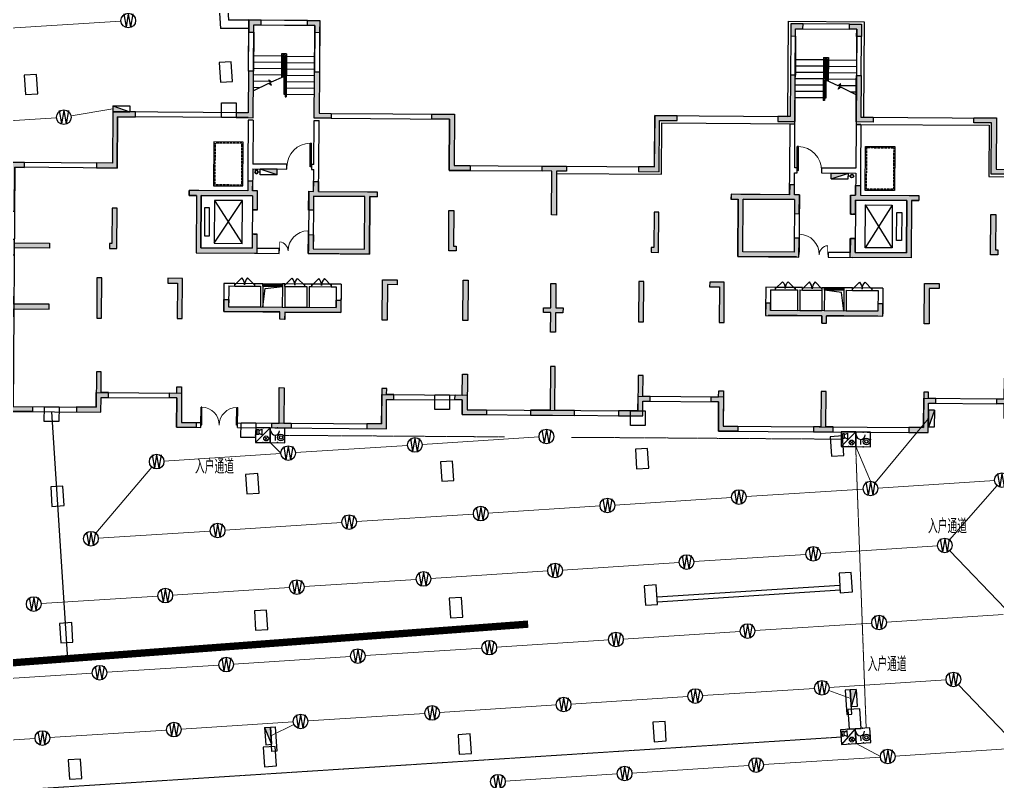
# Model space of a CAD drawing. Extents: x -781653 to 929899, y -292639 to -18670.
# Drawn here: x -73288 to -33227, y -180465 to -149260 of the extents above; entities that cross this region are included whole.
import ezdxf
from ezdxf.enums import TextEntityAlignment as Align

# ---------------------------------------------------------------- set-up
doc = ezdxf.new("R2010")
doc.units = 0
doc.header["$LTSCALE"] = 10
doc.header["$MEASUREMENT"] = 0
for name, pattern in [('ACAD_ISO11W100', [33.5, 12, -3, 12, -3, 0.5, -3]), ('BORDER', [1.75, 0.5, -0.25, 0.5, -0.25, 0, -0.25]), ('DASH', [0.35, 0.25, -0.1]), ('DASHED', [0.75, 0.5, -0.25])]:
    doc.linetypes.add(name, pattern=pattern)
doc.layers.get('0').update_dxf_attribs({"linetype": 'CONTINUOUS'})
for name, color, linetype in [('A-STAIRS', 9, 'CONTINUOUS'), ('COLU', 1, 'CONTINUOUS'), ('DIM_SYMB', 3, 'CONTINUOUS'), ('JPS-X', 1, 'BORDER'), ('JPS-XHS', 7, 'CONTINUOUS'), ('LVTRY', 6, 'CONTINUOUS'), ('RD-equip', 3, 'CONTINUOUS'), ('road', 7, 'CONTINUOUS'), ('solid', 252, 'CONTINUOUS'), ('STAIR', 9, 'CONTINUOUS'), ('TEXT', 7, 'CONTINUOUS'), ('wall', 8, 'CONTINUOUS'), ('wall-jg', 7, 'CONTINUOUS'), ('WINDOW', 4, 'CONTINUOUS'), ('消防加墙', 2, 'CONTINUOUS'), ('结构墙', 7, 'CONTINUOUS')]:
    doc.layers.add(name, color=color, linetype=linetype)
doc.layers.add('RD-line', color=2, linetype='CONTINUOUS', lineweight=0)
doc.styles.add('FS1', font='txt4', dxfattribs={"width": 0.8, "bigfont": 'fstxt'})
doc.styles.add('FS2', font='tjromans.shx', dxfattribs={"width": 0.8, "bigfont": 'tjhztxt.shx'})
doc.styles.get("Standard").update_dxf_attribs({"font": 'GBENOR', "bigfont": 'GBCBIG'})

# ---------------------------------------------------------------- blocks, each defined once
blk = doc.blocks.new('DXHS')
at = {"layer": 'JPS-XHS'}
blk.add_hatch(color=256, dxfattribs=at).paths.add_polyline_path([(-350, 240), (-350, 0), (350, 0)])
at = {"layer": 'JPS-XHS', "linetype": 'Continuous'}
for p, q in [((-350, 240), (-350, 0)), ((-350, 240), (350, 240)), ((-350, 0), (350, 0)), ((350, 240), (350, 0))]:
    blk.add_line(p, q, dxfattribs=at)
at = {"layer": 'JPS-XHS'}
blk.add_line((-350, 240), (350, 0), dxfattribs=at)
blk = doc.blocks.new('FF')
at = {"linetype": 'Continuous'}
for radius in [75, 60]:
    blk.add_circle((0, 0), radius, dxfattribs=at)
blk = doc.blocks.new('$DorLib2D$00000001')
for p, q in [((0.45, 0.975), (0.5, 0.975)), ((0.45, 0), (0.45, 0.975)), ((0.5, 0), (0.5, 0.975)), ((0.5, 0), (0.45, 0))]:
    blk.add_line(p, q)
at = {"lineweight": 13}
blk.add_arc((0.475, 0), 0.975, 91.4693, 180, dxfattribs=at)
blk = doc.blocks.new('$DorLib2D$00000116')
at = {"color": 0}
for p, q in [((-0.5, 0), (-0.146, 0.354)), ((0.5, 0), (0.146, 0.354))]:
    blk.add_line(p, q, dxfattribs=at)
for centre, start, end in [((-0.5, 0), 0, 45), ((0.5, 0), 135, 180)]:
    blk.add_arc(centre, 0.5, start, end, dxfattribs=at)
blk = doc.blocks.new('$WINLIB2D$00000001')
for p, q in [((-0.5, 0.5), (0.5, 0.5)), ((-0.5, 0.5), (-0.5, -0.5)), ((0.5, 0.167), (-0.5, 0.167)), ((0.5, -0.5), (0.5, 0.5)), ((0.5, -0.167), (-0.5, -0.167)), ((-0.5, -0.5), (0.5, -0.5))]:
    blk.add_line(p, q)
blk = doc.blocks.new('$DorLib2D$00000025')
at = {"const_width": 0.02}
for points in [[(0.481, -0.001), (0.481, 0.691)], [(-0.481, 0.001), (-0.481, 0.308)]]:
    blk.add_lwpolyline(points, dxfattribs=at)
at = {"lineweight": 13}
for centre, radius, start, end in [((0.505, -0.002), 0.699, 91.9397, 179.7238), ((-0.501, 0.003), 0.307, 359.7899, 85.7508)]:
    blk.add_arc(centre, radius, start, end, dxfattribs=at)
blk = doc.blocks.new('A$C3E824B6E')
at = {"layer": 'solid'}
h = blk.add_hatch(color=8, dxfattribs=at)
h.paths.add_polyline_path([(10600, 16700), (10500, 16700), (10500, 16600), (10600, 16600)])
h.paths.add_polyline_path([(11000, 16700), (10600, 16700), (10600, 16600), (11000, 16600)])
h.paths.add_polyline_path([(11000, 16600), (10600, 16600), (10600, 16200), (10700, 16200), (10700, 16500), (11000, 16500)])
h.paths.add_polyline_path([(10600, 16600), (10500, 16600), (10500, 16200), (10600, 16200)])
h = blk.add_hatch(color=8, dxfattribs=at)
h.paths.add_polyline_path([(13300, 16700), (13400, 16700), (13400, 16600), (13300, 16600)])
h.paths.add_polyline_path([(12900, 16700), (13300, 16700), (13300, 16600), (12900, 16600)])
h.paths.add_polyline_path([(12900, 16600), (13300, 16600), (13300, 16200), (13200, 16200), (13200, 16500), (12900, 16500)])
h.paths.add_polyline_path([(13300, 16600), (13400, 16600), (13400, 16200), (13300, 16200)])
h = blk.add_hatch(color=8, dxfattribs=at)
h.paths.add_polyline_path([(32800, 16700), (32700, 16700), (32700, 16600), (32800, 16600)])
h.paths.add_polyline_path([(33200, 16700), (32800, 16700), (32800, 16600), (33200, 16600)])
h.paths.add_polyline_path([(33200, 16600), (32800, 16600), (32800, 16200), (32900, 16200), (32900, 16500), (33200, 16500)])
h.paths.add_polyline_path([(32800, 16600), (32700, 16600), (32700, 16200), (32800, 16200)])
h = blk.add_hatch(color=8, dxfattribs=at)
h.paths.add_polyline_path([(35500, 16700), (35600, 16700), (35600, 16600), (35500, 16600)])
h.paths.add_polyline_path([(35100, 16700), (35500, 16700), (35500, 16600), (35100, 16600)])
h.paths.add_polyline_path([(35100, 16600), (35500, 16600), (35500, 16200), (35400, 16200), (35400, 16500), (35100, 16500)])
h.paths.add_polyline_path([(35500, 16600), (35600, 16600), (35600, 16200), (35500, 16200)])
for points in [[(10700, 12700), (10700, 14400), (10700, 14600), (10500, 14600), (10500, 12900), (10000, 12900), (10000, 12700)], [(13400, 12900), (13400, 14600), (13200, 14600), (13200, 14400), (13200, 12700), (13900, 12700), (13900, 12900)], [(32700, 12900), (32700, 14600), (32900, 14600), (32900, 14400), (32900, 12700), (32200, 12700), (32200, 12900)], [(35400, 12700), (35400, 14400), (35400, 14600), (35600, 14600), (35600, 12900), (36100, 12900), (36100, 12700)], [(9750, 4950), (9750, 5250), (9550, 5250), (9550, 4750), (11850, 4750), (11850, 4450), (12050, 4450), (12050, 4750), (14350, 4750), (14350, 5250), (14150, 5250), (14150, 4950)], [(36350, 4950), (36350, 5250), (36550, 5250), (36550, 4750), (34250, 4750), (34250, 4450), (34050, 4450), (34050, 4750), (31750, 4750), (31750, 5250), (31950, 5250), (31950, 4950)]]:
    blk.add_hatch(color=8, dxfattribs=at).paths.add_polyline_path(points)
at = {"layer": 'DIM_SYMB', "color": 8}
for points in [[(12600, 13670, 0, 0, 0), (12600, 15593, 0, 0, 0), (11300, 15593, 0, 0, 0), (11300, 14750, 80, 0, 0), (11300, 14450, 0, 0, 0)], [(33500, 13670, 0, 0, 0), (33500, 15593, 0, 0, 0), (34800, 15593, 0, 0, 0), (34800, 14750, 80, 0, 0), (34800, 14450, 0, 0, 0)]]:
    blk.add_lwpolyline(points, format="xyseb", dxfattribs=at)
at = {"layer": 'JPS-X', "color": 8, "const_width": 50}
for points in [[(10925, 10480), (11000, 10480)], [(35175, 10480), (35100, 10480)]]:
    blk.add_lwpolyline(points, dxfattribs=at)
at = {"layer": 'LVTRY', "color": 8}
for points in [[(11150, 4950), (11248, 5706), (11950, 5800)], [(34950, 4950), (34852, 5706), (34150, 5800)]]:
    blk.add_lwpolyline(points, dxfattribs=at)
at = {"layer": 'STAIR', "color": 8}
for p, q in [((11850, 15230), (10700, 15230)), ((11850, 15330), (11850, 14352)), ((12050, 15330), (11850, 15330)), ((11900, 15280), (11900, 14374)), ((12000, 15280), (11900, 15280)), ((11950, 15230), (11900, 15230)), ((11950, 15230), (11950, 14397)), ((11950, 15230), (12000, 15230)), ((11950, 15230), (11950, 13670)), ((12000, 15280), (12000, 13570)), ((12050, 15330), (12050, 13570)), ((12050, 15230), (13200, 15230)), ((34050, 15230), (32900, 15230)), ((34050, 15330), (34050, 13570)), ((34050, 15330), (34250, 15330)), ((34100, 15280), (34200, 15280)), ((34100, 15280), (34100, 13570)), ((34150, 15230), (34100, 15230)), ((34150, 15230), (34150, 13670)), ((34150, 15230), (34200, 15230)), ((34150, 15230), (34150, 14397)), ((34200, 15280), (34200, 14374)), ((34250, 15330), (34250, 14352)), ((34250, 15230), (35400, 15230)), ((11850, 14970), (10700, 14970)), ((11950, 14970), (11900, 14970)), ((11950, 14970), (12000, 14970)), ((12050, 14970), (13200, 14970)), ((34050, 14970), (32900, 14970)), ((34150, 14970), (34100, 14970)), ((34150, 14970), (34200, 14970)), ((34250, 14970), (35400, 14970)), ((11850, 14710), (10700, 14710)), ((11850, 14450), (10700, 14450)), ((11950, 14710), (11900, 14710)), ((11950, 14450), (11900, 14450)), ((11950, 14710), (12000, 14710)), ((11950, 14450), (12000, 14450)), ((12050, 14710), (13200, 14710)), ((12050, 14450), (13200, 14450)), ((34050, 14710), (32900, 14710)), ((34050, 14450), (32900, 14450)), ((34150, 14710), (34100, 14710)), ((34150, 14450), (34100, 14450)), ((34150, 14710), (34200, 14710)), ((34150, 14450), (34200, 14450)), ((34250, 14710), (35400, 14710)), ((34250, 14450), (35400, 14450)), ((11363, 14190), (10700, 14190)), ((10700, 13804), (11332, 14119)), ((11332, 14119), (11438, 14037)), ((11333, 14253), (11439, 14172)), ((11438, 14037), (11333, 14253)), ((11439, 14172), (11950, 14397)), ((11950, 14190), (12000, 14190)), ((12050, 14190), (13200, 14190)), ((34050, 14190), (32900, 14190)), ((34150, 14190), (34100, 14190)), ((34661, 14172), (34150, 14397)), ((34767, 14253), (34661, 14172)), ((34662, 14037), (34767, 14253)), ((34768, 14119), (34662, 14037)), ((34737, 14190), (35400, 14190)), ((35400, 13804), (34768, 14119)), ((10953, 13930), (10700, 13930)), ((11950, 13930), (12000, 13930)), ((11950, 13670), (12000, 13670)), ((12050, 13930), (13200, 13930)), ((12050, 13670), (13200, 13670)), ((34050, 13930), (32900, 13930)), ((34050, 13670), (32900, 13670)), ((34150, 13930), (34100, 13930)), ((34150, 13670), (34100, 13670)), ((35147, 13930), (35400, 13930)), ((12000, 13570), (12050, 13570)), ((34100, 13570), (34050, 13570)), ((9140, 7550), (10290, 9300)), ((9140, 9300), (10290, 7550)), ((36910, 7550), (35810, 9300)), ((36910, 9300), (35810, 7550)), ((10700, 8925), (10700, 7925)), ((35400, 8925), (35400, 7925)), ((10800, 5900), (10000, 5900)), ((10000, 5800), (10800, 5800)), ((12850, 5900), (12050, 5900)), ((12050, 5800), (12850, 5800)), ((13950, 5900), (13150, 5900)), ((13150, 5800), (13950, 5800)), ((32950, 5900), (32150, 5900)), ((32150, 5800), (32950, 5800)), ((33250, 5900), (34050, 5900)), ((33250, 5800), (34050, 5800)), ((36100, 5900), (35300, 5900)), ((35300, 5800), (36100, 5800))]:
    blk.add_line(p, q, dxfattribs=at)
for points in [[(10300, 11700), (9100, 11700), (9100, 9900), (10300, 9900)], [(35800, 11700), (37000, 11700), (37000, 9900), (35800, 9900)], [(10290, 7550), (10290, 9300), (9140, 9300), (9140, 7550)], [(35810, 7550), (35810, 9300), (36910, 9300), (36910, 7550)], [(8940, 7850), (8940, 9000), (8740, 9000), (8740, 7850)], [(37096, 7850), (37096, 9000), (37296, 9000), (37296, 7850)]]:
    blk.add_lwpolyline(points, close=True, dxfattribs=at)
at = {"layer": 'STAIR', "color": 8, "linetype": 'DASH'}
for points in [[(10250, 11650), (9150, 11650), (9150, 9950), (10250, 9950)], [(35850, 11650), (36950, 11650), (36950, 9950), (35850, 9950)]]:
    blk.add_lwpolyline(points, close=True, dxfattribs=at)
at = {"layer": 'wall', "color": 8}
for p, q in [((12900, 16700), (11000, 16700)), ((11000, 16500), (12900, 16500)), ((35100, 16700), (33200, 16700)), ((33200, 16500), (35100, 16500)), ((10500, 14600), (10500, 16200)), ((10700, 16200), (10700, 14600)), ((13200, 14600), (13200, 16200)), ((13400, 16200), (13400, 14600)), ((32700, 16200), (32700, 14600)), ((32900, 16200), (32900, 14600)), ((35400, 16200), (35400, 14600)), ((35600, 14600), (35600, 16200)), ((10500, 12600), (10500, 10700)), ((10700, 12600), (10500, 12600)), ((10700, 12600), (10700, 10800)), ((13200, 10800), (13200, 12600)), ((13200, 12600), (13400, 12600)), ((13400, 10700), (13400, 12600)), ((32700, 10700), (32700, 12600)), ((32700, 12600), (32900, 12600)), ((32900, 10800), (32900, 12600)), ((35400, 12600), (35400, 10800)), ((35600, 12600), (35400, 12600)), ((35600, 12600), (35600, 10700)), ((10500, 10700), (10500, 9700)), ((12100, 10800), (10700, 10800)), ((10700, 10600), (12100, 10600)), ((10700, 10600), (10700, 9700)), ((12100, 10600), (12100, 10800)), ((13200, 10800), (13100, 10800)), ((13100, 10800), (13100, 10600)), ((13100, 10600), (13200, 10600)), ((13200, 9700), (13200, 10600)), ((13400, 9700), (13400, 10700)), ((32700, 9700), (32700, 10700)), ((33000, 10800), (32900, 10800)), ((32900, 9700), (32900, 10600)), ((32900, 10600), (33000, 10600)), ((33000, 10600), (33000, 10800)), ((35400, 10800), (34000, 10800)), ((34000, 10800), (34000, 10600)), ((34000, 10600), (35400, 10600)), ((35400, 10600), (35400, 9700)), ((35600, 10700), (35600, 9700)), ((8500, 9700), (8100, 9700)), ((8100, 9500), (8100, 9700)), ((10500, 9700), (8500, 9700)), ((10900, 9700), (10700, 9700)), ((10900, 8925), (10900, 9700)), ((13000, 9700), (13000, 7350)), ((13000, 9700), (13200, 9700)), ((13400, 9700), (15400, 9700)), ((15400, 9700), (15800, 9700)), ((15800, 9700), (15800, 9500)), ((32700, 9700), (30700, 9700)), ((33100, 9700), (32900, 9700)), ((33100, 9700), (33100, 7350)), ((35200, 9700), (35200, 8925)), ((35200, 9700), (35400, 9700)), ((35600, 9700), (37600, 9700)), ((37600, 9700), (38000, 9700)), ((38000, 9700), (38000, 9500)), ((8400, 9500), (8100, 9500)), ((8400, 9500), (8400, 7150)), ((8600, 9500), (8600, 7350)), ((10600, 9500), (8600, 9500)), ((10700, 9500), (10600, 9500)), ((10700, 9500), (10700, 8925)), ((13200, 9500), (13200, 7350)), ((13200, 9500), (13300, 9500)), ((13300, 9500), (15300, 9500)), ((15300, 7350), (15300, 9500)), ((15500, 7150), (15500, 9500)), ((15500, 9500), (15800, 9500)), ((30600, 7150), (30600, 9500)), ((30800, 7350), (30800, 9500)), ((32800, 9500), (30800, 9500)), ((32900, 9500), (32800, 9500)), ((32900, 9500), (32900, 7350)), ((35400, 8925), (35400, 9500)), ((35400, 9500), (35500, 9500)), ((35500, 9500), (37500, 9500)), ((37500, 9500), (37500, 7350)), ((37700, 9500), (37700, 7150)), ((37700, 9500), (38000, 9500)), ((10700, 8925), (10900, 8925)), ((35200, 8925), (35400, 8925)), ((10900, 7925), (10700, 7925)), ((10700, 7925), (10700, 7350)), ((10900, 7350), (10900, 7925)), ((35400, 7925), (35200, 7925)), ((35200, 7925), (35200, 7350)), ((35400, 7350), (35400, 7925)), ((8600, 7350), (10700, 7350)), ((11800, 7350), (10900, 7350)), ((11800, 7150), (11800, 7350)), ((13000, 7350), (13000, 7150)), ((13200, 7350), (15300, 7350)), ((32900, 7350), (30800, 7350)), ((33100, 7150), (33100, 7350)), ((35200, 7350), (34300, 7350)), ((34300, 7350), (34300, 7150)), ((37500, 7350), (35400, 7350)), ((8400, 7150), (10800, 7150)), ((10800, 7150), (11800, 7150)), ((13000, 7150), (13100, 7150)), ((13100, 7150), (15500, 7150)), ((33000, 7150), (30600, 7150)), ((33000, 7150), (33100, 7150)), ((34300, 7150), (35300, 7150)), ((37700, 7150), (35300, 7150)), ((10000, 5900), (9550, 5900)), ((9550, 5900), (9550, 4750)), ((9750, 5800), (10000, 5800)), ((9750, 5800), (9750, 4950)), ((10000, 5800), (10000, 5900)), ((11150, 5900), (10800, 5900)), ((10800, 5900), (10800, 5800)), ((10800, 5800), (11050, 5800)), ((11050, 5800), (11050, 4950)), ((11150, 5800), (11150, 5900)), ((11150, 5800), (11150, 4950)), ((12050, 5900), (11950, 5900)), ((11950, 5900), (11950, 5800)), ((11950, 5800), (11950, 4950)), ((12050, 5800), (12050, 5900)), ((12050, 5800), (12050, 4950)), ((13050, 5900), (12850, 5900)), ((12850, 5900), (12850, 5800)), ((12850, 5800), (12950, 5800)), ((12950, 5800), (12950, 4950)), ((13150, 5900), (13050, 5900)), ((13050, 5800), (13150, 5800)), ((13050, 5800), (13050, 4950)), ((13150, 5800), (13150, 5900)), ((14350, 5900), (13950, 5900)), ((13950, 5900), (13950, 5800)), ((13950, 5800), (14150, 5800)), ((14150, 5800), (14150, 4950)), ((14350, 5900), (14350, 4750)), ((14350, 5800), (14350, 4750)), ((31750, 5900), (31750, 4950)), ((32150, 5900), (31750, 5900)), ((31950, 5800), (31950, 4950)), ((31950, 5800), (32150, 5800)), ((32150, 5800), (32150, 5900)), ((33050, 5900), (32950, 5900)), ((32950, 5900), (32950, 5800)), ((32950, 5800), (33050, 5800)), ((33250, 5900), (33050, 5900)), ((33050, 5800), (33050, 4950)), ((33150, 5800), (33250, 5800)), ((33150, 5800), (33150, 4950)), ((33250, 5800), (33250, 5900)), ((34050, 5900), (34050, 5800)), ((34150, 5900), (34050, 5900)), ((34050, 5800), (34050, 4950)), ((34150, 5800), (34150, 5900)), ((34150, 5800), (34150, 4950)), ((34950, 5900), (34950, 5800)), ((35300, 5900), (34950, 5900)), ((34950, 5800), (34950, 4950)), ((35050, 5800), (35050, 4950)), ((35050, 5800), (35300, 5800)), ((35300, 5800), (35300, 5900)), ((36550, 5900), (36100, 5900)), ((36100, 5900), (36100, 5800)), ((36100, 5800), (36350, 5800)), ((36350, 5800), (36350, 4950)), ((36550, 5900), (36550, 4850)), ((9750, 4950), (11050, 4950)), ((11150, 4950), (11950, 4950)), ((11950, 4950), (11950, 4950)), ((12050, 4950), (12950, 4950)), ((13050, 4950), (14150, 4950)), ((33050, 4950), (31950, 4950)), ((34050, 4950), (33150, 4950)), ((34950, 4950), (34150, 4950)), ((34150, 4950), (34150, 4950)), ((36350, 4950), (35050, 4950)), ((9550, 4750), (11150, 4750)), ((11150, 4750), (11850, 4750)), ((12050, 4750), (13050, 4750)), ((12050, 4750), (12050, 4750)), ((13050, 4750), (14350, 4750)), ((33050, 4750), (31850, 4750)), ((34050, 4750), (33050, 4750)), ((34050, 4450), (34050, 4750)), ((34050, 4750), (34050, 4750)), ((34050, 4450), (34250, 4450)), ((34950, 4750), (34250, 4750)), ((34250, 4450), (34250, 4750)), ((36350, 4750), (34950, 4750))]:
    blk.add_line(p, q, dxfattribs=at)
at = {"layer": 'wall-jg', "color": 8}
for p, q in [((10900, 8925), (10700, 8925)), ((35200, 8925), (35400, 8925))]:
    blk.add_line(p, q, dxfattribs=at)
for points in [[(10500, 16200), (10700, 16200), (10700, 16500), (11000, 16500), (11000, 16700), (10500, 16700), (10500, 16200)], [(13400, 16200), (13200, 16200), (13200, 16500), (12900, 16500), (12900, 16700), (13400, 16700), (13400, 16200)], [(32700, 16200), (32900, 16200), (32900, 16500), (33200, 16500), (33200, 16700), (32700, 16700), (32700, 16200)], [(35600, 16200), (35400, 16200), (35400, 16500), (35100, 16500), (35100, 16700), (35600, 16700), (35600, 16200)], [(10000, 12900), (10000, 12700), (10700, 12700), (10700, 14400), (10700, 14400), (10700, 14600), (10500, 14600), (10500, 12900), (10000, 12900)], [(13900, 12900), (13900, 12700), (13200, 12700), (13200, 14400), (13200, 14400), (13200, 14600), (13400, 14600), (13400, 12900), (13900, 12900)], [(32200, 12900), (32200, 12700), (32900, 12700), (32900, 14400), (32900, 14400), (32900, 14600), (32700, 14600), (32700, 12900), (32200, 12900)], [(36100, 12900), (36100, 12700), (35400, 12700), (35400, 14400), (35400, 14400), (35400, 14600), (35600, 14600), (35600, 12900), (36100, 12900)], [(10900, 8925), (10900, 9700), (10700, 9700), (10700, 10100), (10500, 10100), (10500, 9700), (8100, 9700), (8100, 9500), (8400, 9500), (8400, 7150), (10900, 7150), (10900, 7925), (10700, 7925), (10700, 7350), (8600, 7350), (8600, 9500), (10700, 9500), (10700, 8925)], [(13200, 8925), (13000, 8925), (13000, 9700), (13200, 9700), (13200, 10100), (13400, 10100), (13400, 9700), (15800, 9700), (15800, 9500), (15500, 9500), (15500, 7150), (13000, 7150), (13000, 7925), (13200, 7925), (13200, 7350), (15300, 7350), (15300, 9500), (13200, 9500), (13200, 8925)], [(32900, 8925), (33100, 8925), (33100, 9700), (32900, 9700), (32900, 10100), (32700, 10100), (32700, 9700), (30300, 9700), (30300, 9500), (30600, 9500), (30600, 7150), (33100, 7150), (33100, 7925), (32900, 7925), (32900, 7350), (30800, 7350), (30800, 9500), (32900, 9500), (32900, 8925)], [(35200, 8925), (35200, 9700), (35400, 9700), (35400, 10100), (35600, 10100), (35600, 9700), (38000, 9700), (38000, 9500), (37700, 9500), (37700, 7150), (35200, 7150), (35200, 7925), (35400, 7925), (35400, 7350), (37500, 7350), (37500, 9500), (35400, 9500), (35400, 8925)], [(14350, 5250), (14350, 4750), (12050, 4750), (12050, 4450), (11850, 4450), (11850, 4750), (9550, 4750), (9550, 5250), (9750, 5250), (9750, 4950), (14150, 4950), (14150, 5250), (14350, 5250)], [(31750, 5250), (31750, 4750), (34050, 4750), (34050, 4450), (34250, 4450), (34250, 4750), (36550, 4750), (36550, 5250), (36350, 5250), (36350, 4950), (31950, 4950), (31950, 5250), (31750, 5250)]]:
    blk.add_lwpolyline(points, dxfattribs=at)
at = {"layer": 'WINDOW', "color": 8, "linetype": 'DASH'}
for p, q in [((10900, 8925), (10700, 8925)), ((35400, 8925), (35200, 8925)), ((10700, 7925), (10900, 7925)), ((35200, 7925), (35400, 7925))]:
    blk.add_line(p, q, dxfattribs=at)
at = {"layer": 'JPS-X', "color": 8, "xscale": -1}
blk.add_blockref('FF', (10850, 10480), dxfattribs=at)
at = {"layer": 'JPS-X', "color": 8}
blk.add_blockref('FF', (35250, 10480), dxfattribs=at)
at = {"layer": 'JPS-XHS', "color": 8, "rotation": 179.9999999999999}
blk.add_blockref('DXHS', (11350, 10600), dxfattribs=at)
at = {"layer": 'JPS-XHS', "color": 8, "xscale": -1, "rotation": 179.9999999999999}
blk.add_blockref('DXHS', (34750, 10600), dxfattribs=at)
at = {"layer": 'WINDOW', "color": 8}
for name, p, xscale, yscale, zscale in [('$DorLib2D$00000001', (12600, 10700), 1000, 1000, 1000), ('$DorLib2D$00000001', (33500, 10700), -1000, 1000, 1000), ('$DorLib2D$00000025', (12400, 7250), 1200, 1200, 1200), ('$DorLib2D$00000025', (33700, 7250), -1200, 1200, 1200), ('$DorLib2D$00000116', (12450, 5850), -800.0000000000002, 800.0000000000002, -800), ('$DorLib2D$00000116', (13550, 5850), 800.0000000000002, 800.0000000000002, 800), ('$DorLib2D$00000116', (32550, 5850), -800.0000000000002, 800.0000000000002, 800), ('$DorLib2D$00000116', (33650, 5850), 800.0000000000002, 800.0000000000002, -800)]:
    blk.add_blockref(name, p, dxfattribs=dict(at, xscale=xscale, yscale=yscale, zscale=zscale))
at = {"layer": 'WINDOW', "color": 8, "zscale": 800}
for name, p, xscale, yscale, rotation in [('$DorLib2D$00000116', (10400, 5850), 800.0000000000002, 800.0000000000002, 359.9999999999978), ('$DorLib2D$00000116', (35700, 5850), -800.0000000000002, 800.0000000000002, 2.086507482133696e-12), ('$WINLIB2D$00000001', (11550, 5850), -800.0000000000006, 100.0000000000001, 179.9999999999999), ('$WINLIB2D$00000001', (34550, 5850), 800.0000000000006, 100.0000000000001, 179.9999999999999)]:
    blk.add_blockref(name, p, dxfattribs=dict(at, xscale=xscale, yscale=yscale, rotation=rotation))
blk = doc.blocks.new('A$C0A254713')
at = {"layer": 'solid'}
h = blk.add_hatch(color=256, dxfattribs=at)
h.paths.add_polyline_path([(-31725, 19426), (-31825, 19426), (-31825, 19326), (-31725, 19326)])
h.paths.add_polyline_path([(-31325, 19426), (-31725, 19426), (-31725, 19326), (-31325, 19326)])
h.paths.add_polyline_path([(-31325, 19326), (-31725, 19326), (-31725, 18926), (-31625, 18926), (-31625, 19226), (-31325, 19226)])
h.paths.add_polyline_path([(-31725, 19326), (-31825, 19326), (-31825, 18926), (-31725, 18926)])
h = blk.add_hatch(color=256, dxfattribs=at)
h.paths.add_polyline_path([(-29025, 19426), (-28925, 19426), (-28925, 19326), (-29025, 19326)])
h.paths.add_polyline_path([(-29425, 19426), (-29025, 19426), (-29025, 19326), (-29425, 19326)])
h.paths.add_polyline_path([(-29425, 19326), (-29025, 19326), (-29025, 18926), (-29125, 18926), (-29125, 19226), (-29425, 19226)])
h.paths.add_polyline_path([(-29025, 19326), (-28925, 19326), (-28925, 18926), (-29025, 18926)])
h = blk.add_hatch(color=256, dxfattribs=at)
h.paths.add_polyline_path([(-9525, 19426), (-9625, 19426), (-9625, 19326), (-9525, 19326)])
h.paths.add_polyline_path([(-9125, 19426), (-9525, 19426), (-9525, 19326), (-9125, 19326)])
h.paths.add_polyline_path([(-9125, 19326), (-9525, 19326), (-9525, 18926), (-9425, 18926), (-9425, 19226), (-9125, 19226)])
h.paths.add_polyline_path([(-9525, 19326), (-9625, 19326), (-9625, 18926), (-9525, 18926)])
h = blk.add_hatch(color=256, dxfattribs=at)
h.paths.add_polyline_path([(-6825, 19426), (-6725, 19426), (-6725, 19326), (-6825, 19326)])
h.paths.add_polyline_path([(-7225, 19426), (-6825, 19426), (-6825, 19326), (-7225, 19326)])
h.paths.add_polyline_path([(-7225, 19326), (-6825, 19326), (-6825, 18926), (-6925, 18926), (-6925, 19226), (-7225, 19226)])
h.paths.add_polyline_path([(-6825, 19326), (-6725, 19326), (-6725, 18926), (-6825, 18926)])
for points in [[(-31625, 15426), (-31625, 17126), (-31625, 17326), (-31825, 17326), (-31825, 15626), (-32325, 15626), (-32325, 15426)], [(-28925, 15626), (-28925, 17326), (-29125, 17326), (-29125, 17126), (-29125, 15426), (-28425, 15426), (-28425, 15626)], [(-9625, 15626), (-9625, 17326), (-9425, 17326), (-9425, 17126), (-9425, 15426), (-10125, 15426), (-10125, 15626)], [(-6925, 15426), (-6925, 17126), (-6925, 17326), (-6725, 17326), (-6725, 15626), (-6225, 15626), (-6225, 15426)], [(-37375, 15626), (-37375, 13526), (-38025, 13526), (-38025, 13326), (-37175, 13326), (-37175, 15426), (-36450, 15426), (-36450, 15626)], [(-24300, 15626), (-24300, 15426), (-23575, 15426), (-23575, 13326), (-22725, 13326), (-22725, 13526), (-23375, 13526), (-23375, 15626)], [(-14250, 15626), (-14250, 15426), (-14975, 15426), (-14975, 13326), (-15825, 13326), (-15825, 13526), (-15175, 13526), (-15175, 15626)], [(-1175, 15626), (-1175, 13526), (-525, 13526), (-525, 13326), (-1375, 13326), (-1375, 15426), (-2100, 15426), (-2100, 15626)], [(-41575, 13526), (-41575, 11526), (-41375, 11526), (-41375, 13326), (-40975, 13326), (-40975, 13526)], [(-19775, 13526), (-19775, 13326), (-19375, 13326), (-19375, 11526), (-19175, 11526), (-19175, 13326), (-18775, 13326), (-18775, 13526)], [(-31625, 12226), (-31625, 11651), (-31425, 11651), (-31425, 12426), (-31625, 12426), (-31625, 12826), (-31825, 12826), (-31825, 12426), (-34225, 12426), (-34225, 12226), (-33925, 12226), (-33925, 9876), (-31425, 9876), (-31425, 10651), (-31625, 10651), (-31625, 10076), (-33725, 10076), (-33725, 12226)], [(-27025, 12226), (-27025, 10076), (-29125, 10076), (-29125, 10651), (-29325, 10651), (-29325, 9876), (-26825, 9876), (-26825, 12226), (-26525, 12226), (-26525, 12426), (-28925, 12426), (-28925, 12826), (-29125, 12826), (-29125, 12426), (-29325, 12426), (-29325, 11651), (-29125, 11651), (-29125, 12226)], [(-9425, 12426), (-9425, 12826), (-9625, 12826), (-9625, 12426), (-12025, 12426), (-12025, 12226), (-11725, 12226), (-11725, 9876), (-9225, 9876), (-9225, 10651), (-9425, 10651), (-9425, 10076), (-11525, 10076), (-11525, 12226), (-9425, 12226), (-9425, 11651), (-9225, 11651), (-9225, 12426)], [(-6725, 12426), (-6725, 12826), (-6925, 12826), (-6925, 12426), (-7125, 12426), (-7125, 11651), (-6925, 11651), (-6925, 12226), (-4825, 12226), (-4825, 10076), (-6925, 10076), (-6925, 10651), (-7125, 10651), (-7125, 9876), (-4625, 9876), (-4625, 12226), (-4325, 12226), (-4325, 12426)], [(-37175, 10026), (-37175, 11676), (-37375, 11676), (-37375, 10226), (-37475, 10226), (-37475, 10026)], [(-23275, 10026), (-23275, 10226), (-23375, 10226), (-23375, 11676), (-23575, 11676), (-23575, 10026)], [(-15275, 10026), (-15275, 10226), (-15175, 10226), (-15175, 11676), (-14975, 11676), (-14975, 10026)], [(-1375, 10026), (-1375, 11676), (-1175, 11676), (-1175, 10226), (-1075, 10226), (-1075, 10026)], [(-39925, 10026), (-39925, 10226), (-41375, 10226), (-41375, 10376), (-41575, 10376), (-41575, 9726), (-41375, 9726), (-41375, 10026)], [(-37775, 8826), (-37975, 8826), (-37975, 7176), (-37775, 7176)], [(-34475, 8826), (-35075, 8826), (-35075, 8626), (-34675, 8626), (-34675, 7176), (-34475, 7176)], [(-25675, 8626), (-25675, 8826), (-26275, 8826), (-26275, 7176), (-26075, 7176), (-26075, 8626)], [(-22975, 7176), (-22775, 7176), (-22775, 8826), (-22975, 8826)], [(-15575, 7176), (-15775, 7176), (-15775, 8826), (-15575, 8826)], [(-12875, 8626), (-12875, 8826), (-12275, 8826), (-12275, 7176), (-12475, 7176), (-12475, 8626)], [(-4075, 8826), (-3475, 8826), (-3475, 8626), (-3875, 8626), (-3875, 7176), (-4075, 7176)], [(-19175, 7726), (-19175, 8726), (-19375, 8726), (-19375, 7726), (-19675, 7726), (-19675, 7526), (-19375, 7526), (-19375, 6726), (-19175, 6726), (-19175, 7526), (-18875, 7526), (-18875, 7726)], [(-39925, 7526), (-39925, 7726), (-41375, 7726), (-41375, 8026), (-41575, 8026), (-41575, 7226), (-41375, 7226), (-41375, 7526)], [(-32575, 7676), (-32575, 7976), (-32775, 7976), (-32775, 7476), (-30475, 7476), (-30475, 7176), (-30275, 7176), (-30275, 7476), (-27975, 7476), (-27975, 7976), (-28175, 7976), (-28175, 7676)], [(-5975, 7676), (-5975, 7976), (-5775, 7976), (-5775, 7476), (-8075, 7476), (-8075, 7176), (-8275, 7176), (-8275, 7476), (-10575, 7476), (-10575, 7976), (-10375, 7976), (-10375, 7676)], [(-40575, 3326), (-40575, 3526), (-41375, 3526), (-41375, 5326), (-41575, 5326), (-41575, 3326)], [(-19175, 3326), (-18375, 3326), (-18375, 3526), (-19175, 3526), (-19175, 5326), (-19375, 5326), (-19375, 3526), (-20175, 3526), (-20175, 3326)], [(-38775, 3526), (-38775, 3326), (-37775, 3326), (-37775, 3926), (-37475, 3926), (-37475, 4126), (-37775, 4126), (-37775, 4976), (-37975, 4976), (-37975, 3526)], [(-22975, 4126), (-23275, 4126), (-23275, 3926), (-22975, 3926), (-22975, 3326), (-21975, 3326), (-21975, 3526), (-22775, 3526), (-22775, 4976), (-22975, 4976)], [(-15575, 4126), (-15275, 4126), (-15275, 3926), (-15575, 3926), (-15575, 3326), (-16575, 3326), (-16575, 3526), (-15775, 3526), (-15775, 4976), (-15575, 4976)], [(225, 3526), (225, 3326), (-775, 3326), (-775, 3926), (-1075, 3926), (-1075, 4126), (-775, 4126), (-775, 4976), (-575, 4976), (-575, 3526)], [(-34675, 3926), (-34675, 2726), (-33875, 2726), (-33875, 2926), (-34475, 2926), (-34475, 4376), (-34675, 4376), (-34675, 4126), (-34975, 4126), (-34975, 3926)], [(-30475, 2926), (-30775, 2926), (-30775, 2726), (-29975, 2726), (-29975, 2926), (-30275, 2926), (-30275, 4376), (-30475, 4376)], [(-26075, 3926), (-25775, 3926), (-25775, 4126), (-26075, 4126), (-26075, 4376), (-26275, 4376), (-26275, 2926), (-26875, 2926), (-26875, 2726), (-26075, 2726)], [(-12475, 3926), (-12775, 3926), (-12775, 4126), (-12475, 4126), (-12475, 4376), (-12275, 4376), (-12275, 2926), (-11675, 2926), (-11675, 2726), (-12475, 2726)], [(-8075, 2926), (-7775, 2926), (-7775, 2726), (-8575, 2726), (-8575, 2926), (-8275, 2926), (-8275, 4376), (-8075, 4376)], [(-3875, 3926), (-3875, 2726), (-4675, 2726), (-4675, 2926), (-4075, 2926), (-4075, 4376), (-3875, 4376), (-3875, 4126), (-3575, 4126), (-3575, 3926)]]:
    blk.add_hatch(color=256, dxfattribs=at).paths.add_polyline_path(points)
at = {"layer": 'wall-jg'}
for p, q in [((-31425, 11651), (-31625, 11651)), ((-7125, 11651), (-6925, 11651))]:
    blk.add_line(p, q, dxfattribs=at)
for points in [[(-31825, 18926), (-31625, 18926), (-31625, 19226), (-31325, 19226), (-31325, 19426), (-31825, 19426), (-31825, 18926)], [(-28925, 18926), (-29125, 18926), (-29125, 19226), (-29425, 19226), (-29425, 19426), (-28925, 19426), (-28925, 18926)], [(-9625, 18926), (-9425, 18926), (-9425, 19226), (-9125, 19226), (-9125, 19426), (-9625, 19426), (-9625, 18926)], [(-6725, 18926), (-6925, 18926), (-6925, 19226), (-7225, 19226), (-7225, 19426), (-6725, 19426), (-6725, 18926)], [(-32325, 15626), (-32325, 15426), (-31625, 15426), (-31625, 17126), (-31625, 17126), (-31625, 17326), (-31825, 17326), (-31825, 15626), (-32325, 15626)], [(-28425, 15626), (-28425, 15426), (-29125, 15426), (-29125, 17126), (-29125, 17126), (-29125, 17326), (-28925, 17326), (-28925, 15626), (-28425, 15626)], [(-10125, 15626), (-10125, 15426), (-9425, 15426), (-9425, 17126), (-9425, 17126), (-9425, 17326), (-9625, 17326), (-9625, 15626), (-10125, 15626)], [(-6225, 15626), (-6225, 15426), (-6925, 15426), (-6925, 17126), (-6925, 17126), (-6925, 17326), (-6725, 17326), (-6725, 15626), (-6225, 15626)], [(-38025, 13526), (-38025, 13326), (-37175, 13326), (-37175, 15426), (-36450, 15426), (-36450, 15626), (-37375, 15626), (-37375, 13526), (-38025, 13526)], [(-22725, 13526), (-22725, 13326), (-23575, 13326), (-23575, 15426), (-24300, 15426), (-24300, 15626), (-23375, 15626), (-23375, 13526), (-22725, 13526)], [(-15825, 13526), (-15825, 13326), (-14975, 13326), (-14975, 15426), (-14250, 15426), (-14250, 15626), (-15175, 15626), (-15175, 13526), (-15825, 13526)], [(-525, 13526), (-525, 13326), (-1375, 13326), (-1375, 15426), (-2100, 15426), (-2100, 15626), (-1175, 15626), (-1175, 13526), (-525, 13526)], [(-31425, 11651), (-31425, 12426), (-31625, 12426), (-31625, 12826), (-31825, 12826), (-31825, 12426), (-34225, 12426), (-34225, 12226), (-33925, 12226), (-33925, 9876), (-31425, 9876), (-31425, 10651), (-31625, 10651), (-31625, 10076), (-33725, 10076), (-33725, 12226), (-31625, 12226), (-31625, 11651)], [(-29125, 11651), (-29325, 11651), (-29325, 12426), (-29125, 12426), (-29125, 12826), (-28925, 12826), (-28925, 12426), (-26525, 12426), (-26525, 12226), (-26825, 12226), (-26825, 9876), (-29325, 9876), (-29325, 10651), (-29125, 10651), (-29125, 10076), (-27025, 10076), (-27025, 12226), (-29125, 12226), (-29125, 11651)], [(-9425, 11651), (-9225, 11651), (-9225, 12426), (-9425, 12426), (-9425, 12826), (-9625, 12826), (-9625, 12426), (-12025, 12426), (-12025, 12226), (-11725, 12226), (-11725, 9876), (-9225, 9876), (-9225, 10651), (-9425, 10651), (-9425, 10076), (-11525, 10076), (-11525, 12226), (-9425, 12226), (-9425, 11651)], [(-7125, 11651), (-7125, 12426), (-6925, 12426), (-6925, 12826), (-6725, 12826), (-6725, 12426), (-4325, 12426), (-4325, 12226), (-4625, 12226), (-4625, 9876), (-7125, 9876), (-7125, 10651), (-6925, 10651), (-6925, 10076), (-4825, 10076), (-4825, 12226), (-6925, 12226), (-6925, 11651)], [(-37475, 10226), (-37475, 10026), (-37175, 10026), (-37175, 11676), (-37375, 11676), (-37375, 10226), (-37475, 10226)], [(-23275, 10226), (-23275, 10026), (-23575, 10026), (-23575, 11676), (-23375, 11676), (-23375, 10226), (-23275, 10226)], [(-15275, 10226), (-15275, 10026), (-14975, 10026), (-14975, 11676), (-15175, 11676), (-15175, 10226), (-15275, 10226)], [(-1075, 10226), (-1075, 10026), (-1375, 10026), (-1375, 11676), (-1175, 11676), (-1175, 10226), (-1075, 10226)], [(-37975, 7176), (-37775, 7176), (-37775, 8826), (-37975, 8826), (-37975, 7176)], [(-22775, 7176), (-22975, 7176), (-22975, 8826), (-22775, 8826), (-22775, 7176)], [(-15775, 7176), (-15575, 7176), (-15575, 8826), (-15775, 8826), (-15775, 7176)], [(-39925, 7726), (-41375, 7726), (-41375, 8026), (-41575, 8026), (-41575, 7226), (-41375, 7226), (-41375, 7526), (-39925, 7526), (-39925, 7726)], [(-27975, 7976), (-27975, 7476), (-30275, 7476), (-30275, 7176), (-30475, 7176), (-30475, 7476), (-32775, 7476), (-32775, 7976), (-32575, 7976), (-32575, 7676), (-28175, 7676), (-28175, 7976), (-27975, 7976)], [(-10575, 7976), (-10575, 7476), (-8275, 7476), (-8275, 7176), (-8075, 7176), (-8075, 7476), (-5775, 7476), (-5775, 7976), (-5975, 7976), (-5975, 7676), (-10375, 7676), (-10375, 7976), (-10575, 7976)], [(-20175, 3326), (-18375, 3326), (-18375, 3526), (-19175, 3526), (-19175, 5326), (-19375, 5326), (-19375, 3526), (-20175, 3526), (-20175, 3326), (-20175, 3326)], [(-37775, 4126), (-37775, 4976), (-37975, 4976), (-37975, 3526), (-38775, 3526), (-38775, 3326), (-37775, 3326), (-37775, 3926), (-37475, 3926), (-37475, 4126), (-37775, 4126)], [(-22975, 4126), (-22975, 4976), (-22775, 4976), (-22775, 3526), (-21975, 3526), (-21975, 3326), (-22975, 3326), (-22975, 3926), (-23275, 3926), (-23275, 4126), (-22975, 4126)], [(-15575, 4126), (-15575, 4976), (-15775, 4976), (-15775, 3526), (-16575, 3526), (-16575, 3326), (-15575, 3326), (-15575, 3926), (-15275, 3926), (-15275, 4126), (-15575, 4126)], [(-775, 4126), (-775, 4976), (-575, 4976), (-575, 3526), (225, 3526), (225, 3326), (-775, 3326), (-775, 3926), (-1075, 3926), (-1075, 4126), (-775, 4126)], [(-34675, 4126), (-34675, 4376), (-34475, 4376), (-34475, 2926), (-33875, 2926), (-33875, 2726), (-34675, 2726), (-34675, 3926), (-34975, 3926), (-34975, 4126), (-34675, 4126)], [(-30775, 2926), (-30475, 2926), (-30475, 4376), (-30275, 4376), (-30275, 2926), (-29975, 2926), (-29975, 2726), (-30775, 2726), (-30775, 2926)], [(-26075, 4126), (-26075, 4376), (-26275, 4376), (-26275, 2926), (-26875, 2926), (-26875, 2726), (-26075, 2726), (-26075, 3926), (-25775, 3926), (-25775, 4126), (-26075, 4126)], [(-12475, 4126), (-12475, 4376), (-12275, 4376), (-12275, 2926), (-11675, 2926), (-11675, 2726), (-12475, 2726), (-12475, 3926), (-12775, 3926), (-12775, 4126), (-12475, 4126)], [(-7775, 2926), (-8075, 2926), (-8075, 4376), (-8275, 4376), (-8275, 2926), (-8575, 2926), (-8575, 2726), (-7775, 2726), (-7775, 2926)], [(-3875, 4126), (-3875, 4376), (-4075, 4376), (-4075, 2926), (-4675, 2926), (-4675, 2726), (-3875, 2726), (-3875, 3926), (-3575, 3926), (-3575, 4126), (-3875, 4126)]]:
    blk.add_lwpolyline(points, dxfattribs=at)
for points in [[(-40975, 13526), (-41575, 13526), (-41575, 11526), (-41375, 11526), (-41375, 13326), (-40975, 13326)], [(-18775, 13526), (-18775, 13326), (-19175, 13326), (-19175, 11526), (-19375, 11526), (-19375, 13326), (-19775, 13326), (-19775, 13526)], [(-39925, 10226), (-39925, 10026), (-41375, 10026), (-41375, 9726), (-41575, 9726), (-41575, 10376), (-41375, 10376), (-41375, 10226)], [(-35075, 8826), (-35075, 8626), (-34675, 8626), (-34675, 7176), (-34475, 7176), (-34475, 8826)], [(-25675, 8826), (-25675, 8626), (-26075, 8626), (-26075, 7176), (-26275, 7176), (-26275, 8826)], [(-12875, 8826), (-12875, 8626), (-12475, 8626), (-12475, 7176), (-12275, 7176), (-12275, 8826)], [(-3475, 8826), (-3475, 8626), (-3875, 8626), (-3875, 7176), (-4075, 7176), (-4075, 8826)], [(-19375, 7726), (-19375, 8726), (-19175, 8726), (-19175, 7726), (-18875, 7726), (-18875, 7526), (-19175, 7526), (-19175, 6726), (-19375, 6726), (-19375, 7526), (-19675, 7526), (-19675, 7726)], [(-41375, 3526), (-40575, 3526), (-40575, 3326), (-41575, 3326), (-41575, 5326), (-41375, 5326)]]:
    blk.add_lwpolyline(points, close=True, dxfattribs=at)
blk = doc.blocks.new('$DorLib2D$00000002')
for p, q in [((-0.5, 0), (-0.5, 0.4875)), ((-0.475, 0.4875), (-0.5, 0.4875)), ((-0.475, 0), (-0.475, 0.4875)), ((0.475, 0), (0.475, 0.4875)), ((0.475, 0.4875), (0.5, 0.4875)), ((0.5, 0), (0.5, 0.4875)), ((-0.5, 0), (-0.475, 0)), ((0.5, 0), (0.475, 0))]:
    blk.add_line(p, q)
at = {"lineweight": 13}
for centre, start, end in [((-0.4875, 0), 0, 88.53072), ((0.4875, 0), 91.46928, 180)]:
    blk.add_arc(centre, 0.4875, start, end, dxfattribs=at)
blk = doc.blocks.new('A$C7EC620A8')
at = {"layer": 'COLU'}
for points in [[(284231, 68110), (284730, 68142), (284679, 68941), (284180, 68909), (284231, 68110)], [(276248, 67597), (276747, 67629), (276695, 68427), (276196, 68395), (276248, 67597)], [(284279, 67262), (284879, 67258), (284875, 66658), (284275, 66662)], [(293023, 55301), (293623, 55297), (293618, 54697), (293018, 54701)], [(277021, 54813), (277621, 54808), (277617, 54208), (277017, 54213)], [(301040, 54645), (301640, 54640), (301636, 54040), (301036, 54045)], [(285080, 54156), (285680, 54152), (285675, 53552), (285075, 53556)], [(309267, 52786), (309766, 52818), (309714, 53616), (309215, 53584), (309267, 52786)], [(301283, 52272), (301782, 52304), (301731, 53103), (301232, 53071), (301283, 52272)], [(293300, 51759), (293799, 51791), (293747, 52589), (293248, 52557), (293300, 51759)], [(285316, 51245), (285815, 51277), (285764, 52075), (285265, 52043), (285316, 51245)], [(277333, 50731), (277832, 50763), (277780, 51562), (277281, 51530), (277333, 50731)], [(309626, 47198), (310125, 47230), (310074, 48028), (309575, 47996), (309626, 47198)], [(301643, 46684), (302142, 46716), (302090, 47514), (301591, 47482), (301643, 46684)], [(293659, 46170), (294158, 46202), (294107, 47001), (293608, 46969), (293659, 46170)], [(285676, 45657), (286175, 45689), (286123, 46487), (285625, 46455), (285676, 45657)], [(277692, 45143), (278191, 45175), (278140, 45973), (277641, 45941), (277692, 45143)], [(309986, 41609), (310485, 41641), (310434, 42440), (309935, 42407), (309986, 41609)], [(302002, 41095), (302501, 41128), (302450, 41926), (301951, 41894), (302002, 41095)], [(294019, 40582), (294518, 40614), (294467, 41412), (293968, 41380), (294019, 40582)], [(286035, 40068), (286534, 40100), (286483, 40899), (285984, 40866), (286035, 40068)], [(278052, 39554), (278551, 39587), (278500, 40385), (278001, 40353), (278052, 39554)]]:
    blk.add_lwpolyline(points, close=True, dxfattribs=at)
at = {"layer": '结构墙', "linetype": 'ByBlock'}
for p, q in [((284027, 79070), (284569, 70654)), ((283964, 74606), (284240, 70304))]:
    blk.add_line(p, q, dxfattribs=at)
at = {"layer": '结构墙'}
for p, q in [((285401, 70654), (284569, 70654)), ((285401, 70304), (284240, 70304))]:
    blk.add_line(p, q, dxfattribs=at)
at = {"layer": '结构墙', "linetype": 'ByBlock'}
for points in [[(298110, 64665), (302010, 64638), (302024, 66738), (307474, 66700), (307502, 70600), (310602, 70578), (310574, 66678), (316024, 66640), (316009, 64540), (320209, 64511), (320138, 54311), (316338, 54338)], [(298008, 64366), (302308, 64336), (302322, 66436), (307772, 66398), (307799, 70298), (310299, 70280), (310272, 66380), (315722, 66342), (315707, 64242), (319907, 64213), (319840, 54613), (316340, 54638)]]:
    blk.add_lwpolyline(points, dxfattribs=at)
blk = doc.blocks.new('yy')
at = {"layer": 'RD-equip'}
blk.add_circle((0, 0), 200, dxfattribs=at)
at = {"layer": 'RD-equip', "color": 4, "style": 'FS1', "width": 0.8}
blk.add_attdef('Y', text='', height=360, dxfattribs=at).set_placement((0, 0), align=Align.MIDDLE)
blk = doc.blocks.new('$equip$00001630')
for p, q in [((-0.5, 0), (-0.5, -1)), ((0.5, 0), (-0.5, 0)), ((0.5, -1), (0.5, 0)), ((-0.169, -0.5), (-0.169, -0.85)), ((-0.5, -1), (0.5, -1))]:
    blk.add_line(p, q)
for radius in [0.226, 0.113]:
    blk.add_circle((0.227, -0.64), radius)
blk.add_arc((-0.169, -0.2), 0.3, 180, 0)
for p in [(0, 0), (-0.5, -0.5), (0.5, -0.5), (0, -1)]:
    blk.add_point(p)
at = {"flags": 9}
blk.add_attdef('A', (0, 0), '', height=0.00002, dxfattribs=at)
blk.add_attdef('B', text='', height=0.4, dxfattribs=at).set_placement((0.884, -0.7), align=Align.MIDDLE_CENTER)
blk = doc.blocks.new('$equip$00001636')
for p, q in [((0.5, 0), (-0.5, 0)), ((0.5, 0), (-0.5, -1)), ((-0.5, 0), (-0.5, -1)), ((0.5, -1), (0.5, 0)), ((-0.417, -0.135, 0), (-0.417, -0.435, 0)), ((-0.269, -0.135, 0), (-0.417, -0.135, 0)), ((-0.417, -0.435, 0), (-0.269, -0.435, 0)), ((-0.269, -0.185, 0), (-0.069, -0.085, 0)), ((-0.269, -0.435, 0), (-0.269, -0.135, 0)), ((-0.069, -0.485, 0), (-0.269, -0.385, 0)), ((-0.069, -0.085, 0), (-0.069, -0.485, 0)), ((0.105, -0.602), (0.344, -0.841)), ((0.105, -0.841), (0.344, -0.602)), ((-0.5, -1), (0.5, -1))]:
    blk.add_line(p, q)
blk.add_circle((0.225, -0.722), 0.169)
for p in [(0, 0), (-0.5, -0.5), (0.5, -0.5), (0, -1)]:
    blk.add_point(p)
at = {"flags": 9}
blk.add_attdef('A', (0, 0), '', height=0.00002, dxfattribs=at)
blk.add_attdef('B', text='', height=0.4, dxfattribs=at).set_placement((0.884, -0.7), align=Align.MIDDLE_CENTER)
blk = doc.blocks.new('sdfgsdgsdgdsg')
at = {"layer": 'RD-equip', "xscale": 600, "yscale": 600, "zscale": 600, "rotation": 359.9999999999889}
for name, p in [('$equip$00001636', (-300, 600)), ('$equip$00001630', (300, 600))]:
    blk.add_blockref(name, p, dxfattribs=at)

msp = doc.modelspace()

# ---------------------------------------------------------------- linework, layer by layer
at = {"layer": 'A-STAIRS'}
msp.add_line((-71306.3, -175471.9), (-71959.3, -165321.9), dxfattribs=at)
at = {"layer": 'RD-line'}
for p, q in [((-73923.4, -149629.5), (-69133.3, -149321.3)), ((-69468.1, -152919.1), (-71179.1, -153209.8)), ((-71774.3, -153279.3), (-76564.4, -153587.5)), ((-36055.1, -165603), (-38238.7, -168238.7)), ((-62582.9, -167018), (-63020.1, -166585.6)), ((-56794.2, -166664.8), (-52004.1, -166356.6)), ((-67372.4, -167345.4), (-62582.3, -167037.2)), ((-61983.5, -166998.7), (-57393, -166703.3)), ((-38430.1, -168169.7), (-39034.5, -166752.2)), ((-67866.3, -167593), (-70169.5, -170296)), ((-33340.6, -168142.3), (-38130.7, -168450.5)), ((-38729.5, -168489), (-43519.6, -168797.2)), ((-35187, -170573), (-33238.9, -168348.7)), ((-44118.4, -168835.7), (-48908.5, -169143.9)), ((-49507.2, -169182.4), (-54097.7, -169477.8)), ((-54696.5, -169516.3), (-59486.6, -169824.5)), ((-65474.2, -170209.7), (-70064.7, -170505.1)), ((-60085.3, -169863), (-64875.4, -170171.2)), ((-40474.1, -171126.2), (-35684, -170818)), ((-35177, -171015.3), (-32895.7, -173395.1)), ((-45663.4, -171460), (-41072.9, -171164.7)), ((-56441.1, -172153.5), (-51651, -171845.3)), ((-51052.2, -171806.7), (-46262.1, -171498.6)), ((-61630.4, -172487.3), (-57039.9, -172192)), ((-67019.2, -172834.1), (-62229.1, -172525.9)), ((-72408.1, -173180.8), (-67618, -172872.6)), ((-37777.6, -173939.1), (-32987.5, -173630.9)), ((-43166.5, -174285.8), (-38376.4, -173977.6)), ((-48555.3, -174632.6), (-43765.2, -174324.4)), ((-59133.4, -175313.1), (-54343.3, -175005)), ((-53744.6, -174966.4), (-49154.1, -174671.1)), ((-64522.3, -175659.9), (-59732.2, -175351.7)), ((-69711.6, -175993.7), (-65121.1, -175698.4)), ((-75076.7, -176338.9), (-70310.3, -176032.3)), ((-40719.7, -176653.3), (-45310.2, -176948.7)), ((-35330.9, -176306.6), (-40121, -176614.8)), ((-34823.9, -176503.9), (-32542.6, -178883.7)), ((-45909, -176987.2), (-50699.1, -177295.4)), ((-40138.6, -176737), (-39237.8, -177066.2)), ((-51297.9, -177333.9), (-56087.9, -177642.1)), ((-56686.7, -177680.6), (-61476.8, -177988.8)), ((-62075.6, -178027.4), (-66666.1, -178322.7)), ((-62988.6, -178594.3), (-62046.3, -178138.7)), ((-67264.8, -178361.2), (-72054.9, -178669.4)), ((-72653.7, -178708), (-77443.8, -179016.1)), ((-39017.2, -178905.8), (-38023.8, -179447)), ((-42813.3, -179774.5), (-38023.2, -179466.3)), ((-37424.5, -179427.8), (-32634.4, -179119.6)), ((-48202.2, -180121.2), (-43412.1, -179813)), ((-53391.4, -180455.1), (-48800.9, -180159.7))]:
    msp.add_line(p, q, dxfattribs=at)
at = {"layer": 'RD-line', "color": 1, "linetype": 'ACAD_ISO11W100', "ltscale": 0.05}
for p, q in [((-62417.5, -166290.8), (-53417.6, -166352.5)), ((-50677.7, -166371.3), (-39631.8, -166447)), ((-39034.5, -166752.2), (-38605.9, -178276.6)), ((-78356.3, -181134.3), (-39636.1, -178647))]:
    msp.add_line(p, q, dxfattribs=at)
at = {"layer": 'RD-line', "linetype": 'DASHED', "const_width": 300}
msp.add_lwpolyline([(-196085.9, -156700.4), (-77969.3, -149259.1), (-76408, -175817.4), (-52452.8, -174022)], dxfattribs=at)
at = {"layer": 'wall', "linetype": 'ByBlock'}
for p, q in [((-65858.4, -165964.6), (-65857, -165764.6)), ((-64358.4, -165975.1), (-64357, -165775.1))]:
    msp.add_line(p, q, dxfattribs=at)
at = {"layer": 'wall'}
for p, q in [((-39686, -172435.4), (-47170.5, -172917)), ((-39673.2, -172635), (-47157.7, -173116.6))]:
    msp.add_line(p, q, dxfattribs=at)
for points in [[(-63906.3, -151377.9), (-63891.7, -149278), (-60991.7, -149298.3), (-61006.4, -151398.2)], [(-63706.3, -151379.3), (-63693.1, -149479.4), (-61193.1, -149496.8), (-61206.4, -151396.8)]]:
    msp.add_lwpolyline(points, dxfattribs=at)
at = {"layer": 'wall', "linetype": 'ByBlock'}
for points in [[(-63918.2, -153077.9), (-69468.1, -153039.1), (-69482.8, -155139), (-73682.7, -155109.6), (-73754, -165309.4), (-69954.1, -165336), (-69949.9, -164736), (-66850, -164757.7), (-66858.4, -165957.6), (-65858.4, -165964.6)], [(-63919.6, -153277.9), (-69269.5, -153240.5), (-69284.2, -155340.4), (-73484.1, -155311), (-73552.6, -165110.8), (-70152.7, -165134.6), (-70148.5, -164534.6), (-66648.6, -164559.1), (-66657, -165759), (-65857, -165764.6)], [(-60519.7, -153301.7), (-55669.8, -153335.6), (-55684.5, -155435.5), (-51884.6, -155462.1)], [(-60518.3, -153101.7), (-55468.4, -153137), (-55483.1, -155236.9), (-51883.2, -155262.1)], [(-64357, -165775.1), (-58457.2, -165816.4), (-58452.5, -165144.7), (-58448.8, -164616.4), (-54948.9, -164640.9), (-54953.1, -165240.9), (-47953.2, -165289.8), (-47949, -164689.8), (-44449.1, -164714.3), (-44457.5, -165914.3), (-38557.7, -165955.5)], [(-64358.4, -165975.1), (-58258.6, -166017.8), (-58252.5, -165146.1), (-58250.2, -164817.8), (-55150.3, -164839.5), (-55154.5, -165439.5), (-47754.6, -165491.2), (-47750.4, -164891.2), (-44650.5, -164912.9), (-44658.9, -166112.9), (-38559.1, -166155.5)], [(-38559.1, -166155.5), (-36059.1, -166173), (-36050.7, -164973.1), (-33250.8, -164992.6)], [(-38557.7, -165955.5), (-36257.7, -165971.6), (-36249.3, -164771.7), (-33249.4, -164792.6)]]:
    msp.add_lwpolyline(points, dxfattribs=at)
at = {"layer": '消防加墙'}
for points in [[(-39459.8, -176729.7), (-39395.6, -177727.7), (-39196, -177714.8), (-39260.2, -176716.9)], [(-62811.5, -178232.2), (-62747.3, -179230.1), (-62946.9, -179243), (-63011.1, -178245)]]:
    msp.add_lwpolyline(points, close=True, dxfattribs=at)

# ---------------------------------------------------------------- block references
at = {"layer": 'JPS-X'}
msp.add_blockref('DXHS', (-69118.1, -153039.1), dxfattribs=at)
for p, rotation in [((-36055.1, -165603), 269.5993165055177), ((-39237.8, -177066.2), 273.6813216706599)]:
    msp.add_blockref('DXHS', p, dxfattribs=dict(at, rotation=rotation))
at = {"layer": 'JPS-X', "xscale": -1, "rotation": 93.68132167065991}
msp.add_blockref('DXHS', (-62988.6, -178594.3), dxfattribs=at)
at = {"layer": 'RD-equip', "xscale": 1.5, "yscale": 1.5, "zscale": 1.5}
for p in [(-68833.9, -149302), (-71474.9, -153260.1), (-51704.7, -166337.4), (-57093.6, -166684.1), (-62282.9, -167018), (-67671.7, -167364.7), (-33041.3, -168123), (-38430.1, -168469.7), (-43819, -168816.4), (-49207.8, -169163.2), (-54397.1, -169497), (-59786, -169843.8), (-70364.1, -170524.4), (-65174.8, -170190.5), (-35384.6, -170798.7), (-40773.5, -171145.4), (-45962.8, -171479.3), (-51351.6, -171826), (-61929.7, -172506.6), (-56740.5, -172172.7), (-67318.6, -172853.3), (-72707.5, -173200), (-38077, -173958.4), (-43465.8, -174305.1), (-48854.7, -174651.8), (-59432.8, -175332.4), (-54044, -174985.7), (-64821.7, -175679.1), (-70011, -176013), (-35031.5, -176287.3), (-45609.6, -176967.9), (-40420.3, -176634.1), (-50998.5, -177314.7), (-56387.3, -177661.4), (-61776.2, -178008.1), (-66965.5, -178342), (-72354.3, -178688.7), (-37723.8, -179447), (-48501.6, -180140.5), (-43112.7, -179793.8), (-53690.8, -180474.3)]:
    msp.add_blockref('yy', p, dxfattribs=at).add_auto_attribs({'Y': 'W'})
at = {"layer": 'RD-line'}
for p, rotation in [((-63020.1, -166585.6), 359.4973553408752), ((-39034.5, -166752.2), 359.4973553408752), ((-39017.2, -178905.8), 3.868829779755691)]:
    msp.add_blockref('sdfgsdgsdgdsg', p, dxfattribs=dict(at, rotation=rotation))
at = {"layer": 'road'}
for rotation in [359.5993165015752, 359.5993165013548]:
    msp.add_blockref('A$C3E824B6E', (-74508.2, -165904.1), dxfattribs=dict(at, rotation=rotation))
at = {"layer": 'wall', "rotation": 359.5993165015752}
msp.add_blockref('A$C0A254713', (-32203.7, -168925.8), dxfattribs=at)
at = {"layer": 'WINDOW', "linetype": 'ByBlock', "xscale": -1500, "yscale": 1500, "zscale": 1500, "rotation": 359.5993163636982}
msp.add_blockref('$DorLib2D$00000002', (-65107.7, -165869.9), dxfattribs=at)
at = {"layer": '结构墙'}
msp.add_blockref('A$C7EC620A8', (-349293.1, -219932.3), dxfattribs=at)

# ---------------------------------------------------------------- texts
at = {"layer": 'TEXT', "style": 'FS2', "width": 0.7}
for p in [(-66102.7, -167863.8, 0), (-36072.6, -170308.5, 0), (-38546.9, -175958.8, 0)]:
    msp.add_text('入户通道', height=600, rotation=359.83888, dxfattribs=at).set_placement(p)

doc.saveas('drawing.dxf')
